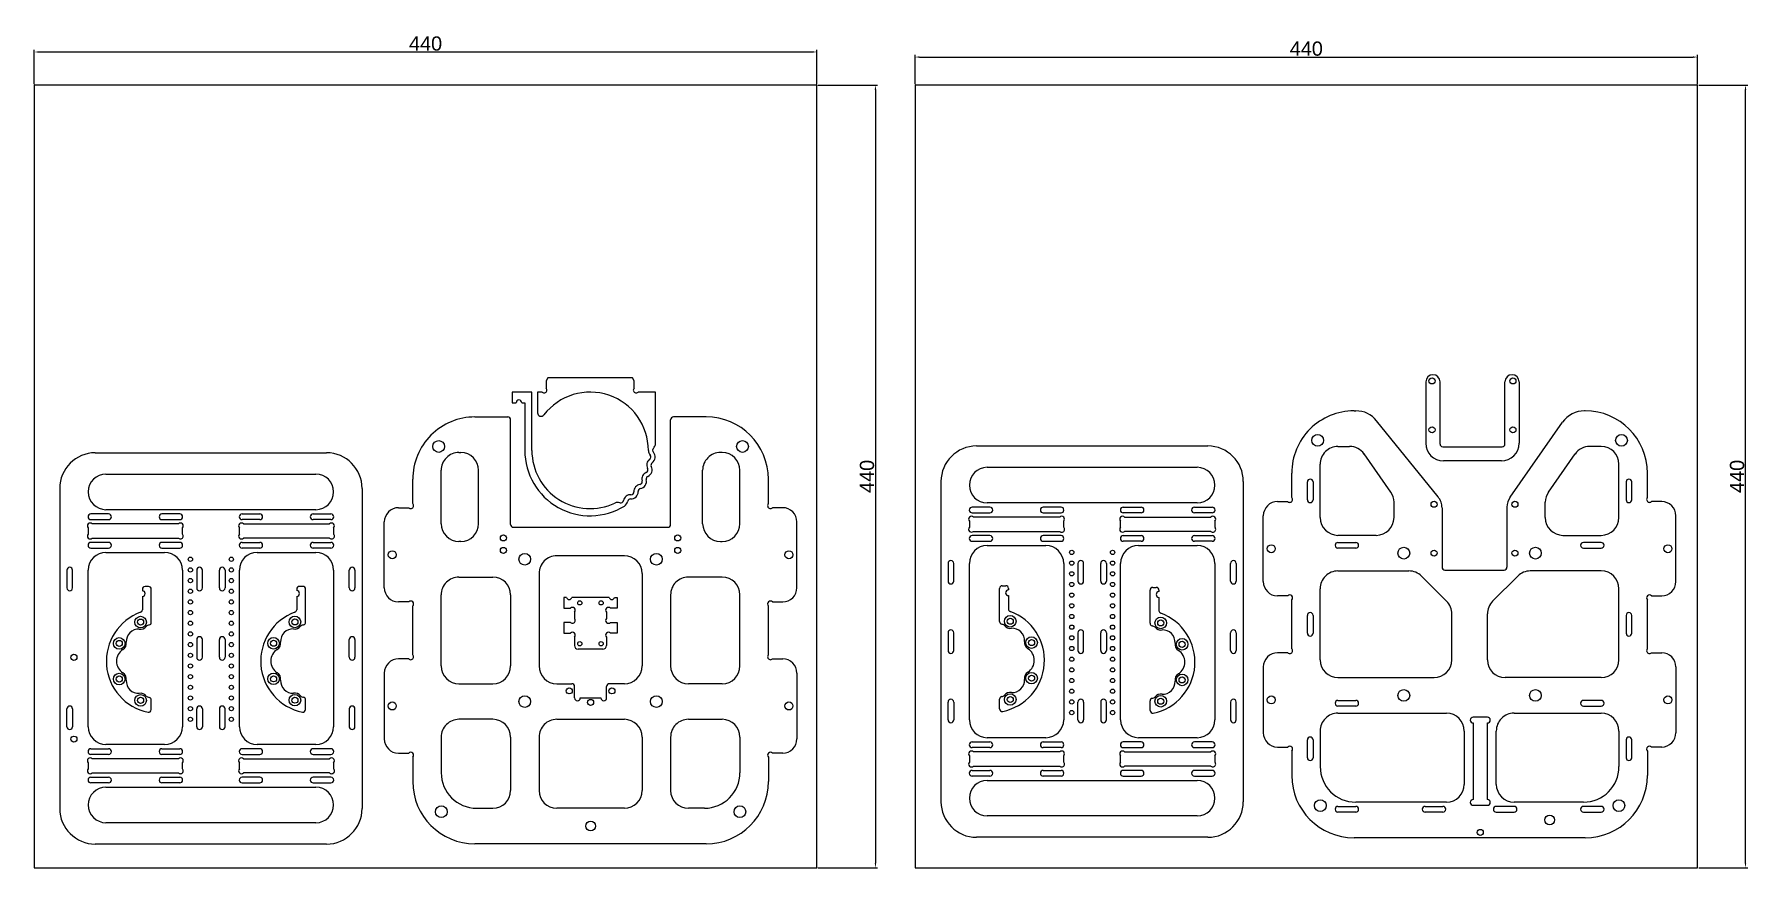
# Model space of a CAD drawing. Header units: millimetres. Extents: x 0 to 963, y 0 to 469.
import ezdxf

# ---------------------------------------------------------------- set-up
doc = ezdxf.new("R2010")
doc.units = ezdxf.units.MM
doc.styles.get("Standard").update_dxf_attribs({"font": 'arial.ttf'})
doc.dimstyles.new('ISO-25', dxfattribs={"dimtxt": 2.5, "dimasz": 2.5, "dimexe": 1.25, "dimexo": 0.625, "dimtad": 1, "dimtxsty": 'Standard', "dimcen": 2.5, "dimadec": 0, "dimazin": 0, "dimtfac": 1, "dimtmove": 0, "dimatfit": 3, "dimfxl": 1, "dimarcsym": 0})

# ---------------------------------------------------------------- blocks, each defined once
blk = doc.blocks.new('Крепление верт движителя^MROV 3 движка MT200 и манипулятор июнь 2022')
at = {"color": 7, "linetype": 'Continuous', "lineweight": 25}
for p, q in [((-15, 14.5), (-15, 8.5)), ((-13.52, 14.5), (-15, 14.5)), ((10.48, 14.5), (-10.48, 14.5)), ((13.52, 14.5), (15, 14.5)), ((15, 14.5), (15, 8.5)), ((-15, 8.5), (-11.26, 8.5)), ((-15, 0.5), (-15, -5.5)), ((-11.26, 0.5), (-15, 0.5)), ((-9, 6.24), (-9, 2.76)), ((9, 6.24), (9, 2.76)), ((15, 8.5), (11.26, 8.5)), ((11.26, 0.5), (15, 0.5)), ((15, 0.5), (15, -5.5)), ((-15, -5.5), (-11.26, -5.5)), ((-9, -7.76), (-9, -12.5)), ((9, -7.76), (9, -12.5)), ((15, -5.5), (11.26, -5.5)), ((7, -14.5), (-7, -14.5))]:
    blk.add_line(p, q, dxfattribs=at)
for centre in [(-6, 11.5), (6, 11.5), (-6, -11.5), (6, -11.5)]:
    blk.add_circle(centre, 1.2, dxfattribs=at)
for centre, radius, start, end in [((-12, 15), 1.6, 198.20996, 341.79004), ((12, 15), 1.6, 198.20996, 341.79004), ((-10.13, 7.37), 1.6, 315, 135), ((-10.13, 1.63), 1.6, 225, 45), ((10.13, 7.37), 1.6, 45, 225), ((10.13, 1.63), 1.6, 135, 315), ((-10.13, -6.63), 1.6, 315, 135), ((10.13, -6.63), 1.6, 45, 225), ((-7, -12.5), 2, 180, 270), ((7, -12.5), 2, 270, 0)]:
    blk.add_arc(centre, radius, start, end, dxfattribs=at)
blk = doc.blocks.new('Крепление поворотной камеры Middle Rov 2.0^верх')
at = {"color": 7, "linetype": 'Continuous', "lineweight": 25}
for p, q in [((-27.2, -4), (-21.82, -4)), ((21.82, -4), (40.5, -4)), ((36.4, -9), (28.9, -9)), ((40.5, -9), (39.6, -9)), ((42, -5.5), (42, -7.5)), ((-18.06, -10.71), (-18.05, -10.74)), ((-10.74, -18.05), (-10.71, -18.06)), ((10.71, -18.06), (10.74, -18.05)), ((18.05, -10.74), (18.06, -10.71))]:
    blk.add_line(p, q, dxfattribs=at)
at = {"color": 7, "linetype": 'Continuous', "lineweight": 25, "flags": 128}
for points in [[(-6.57, -19.95), (-6.57, -19.95), (-6.57, -19.95), (-6.57, -19.95), (-6.57, -19.95), (-6.57, -19.95), (-6.57, -19.95), (-6.57, -19.95), (-6.57, -19.95)], [(6.57, -19.95), (6.57, -19.95), (6.57, -19.95), (6.57, -19.95), (6.57, -19.95), (6.57, -19.95), (6.57, -19.95), (6.57, -19.95), (6.57, -19.95)]]:
    blk.add_lwpolyline(points, dxfattribs=at)
at = {"color": 7, "linetype": 'Continuous', "lineweight": 25}
for centre, radius in [((-22, -10), 3.25), ((-22, -10), 1.7), ((22, -10), 3.25), ((22, -10), 1.7), ((-10, -22), 3.25), ((10, -22), 3.25), ((-10, -22), 1.7), ((10, -22), 1.7)]:
    blk.add_circle(centre, radius, dxfattribs=at)
for centre, radius, start, end in [((-27.2, -5.5), 1.5, 90, 191.43161), ((0, 0), 29.25, 191.43161, 340.03394), ((-21.82, -5.5), 1.5, 14.149, 90), ((0, 0), 21, 194.149, 196.75328), ((-18.67, -5.62), 1.5, 196.75328, 232.7688), ((-22, -10), 4, 349.77308, 52.7688), ((22, -10), 4, 127.2312, 190.22692), ((18.67, -5.62), 1.5, 307.2312, 343.24672), ((0, 0), 21, 343.24672, 345.851), ((21.82, -5.5), 1.5, 90, 165.851), ((28.9, -10.5), 1.5, 90, 160.03394), ((38, -9), 1.6, 0, 180), ((40.5, -5.5), 1.5, 0, 90), ((40.5, -7.5), 1.5, 270, 0), ((-11.14, -11.14), 6.92, 176.68614, 273.31386), ((-10, -22), 4, 30.88517, 100.22692), ((10, -22), 4, 79.77308, 149.11483), ((11.14, -11.14), 6.92, 266.68614, 3.31386), ((0, -15.75), 7.79, 212.59072, 327.40928)]:
    blk.add_arc(centre, radius, start, end, dxfattribs=at)
blk = doc.blocks.new('Крепление поворотной камеры Middle Rov 2.0^низ')
at = {"color": 7, "linetype": 'Continuous', "lineweight": 25}
for p, q in [((-18.05, 10.74), (-18.06, 10.71)), ((-10.71, 18.06), (-10.74, 18.05)), ((10.74, 18.05), (10.71, 18.06)), ((18.06, 10.71), (18.05, 10.74)), ((-27.2, 4), (-21.82, 4)), ((21.82, 4), (40.5, 4)), ((36.4, 9), (28.9, 9)), ((40.5, 9), (39.6, 9)), ((42, 5.5), (42, 7.5))]:
    blk.add_line(p, q, dxfattribs=at)
at = {"color": 7, "linetype": 'Continuous', "lineweight": 25, "flags": 128}
for points in [[(-6.57, 19.95), (-6.57, 19.95), (-6.57, 19.95), (-6.57, 19.95), (-6.57, 19.95), (-6.57, 19.95), (-6.57, 19.95), (-6.57, 19.95), (-6.57, 19.95)], [(6.57, 19.95), (6.57, 19.95), (6.57, 19.95), (6.57, 19.95), (6.57, 19.95), (6.57, 19.95), (6.57, 19.95), (6.57, 19.95), (6.57, 19.95)]]:
    blk.add_lwpolyline(points, dxfattribs=at)
at = {"color": 7, "linetype": 'Continuous', "lineweight": 25}
for centre, radius in [((-10, 22), 3.25), ((-10, 22), 1.7), ((10, 22), 3.25), ((10, 22), 1.7), ((-22, 10), 3.25), ((-22, 10), 1.7), ((22, 10), 3.25), ((22, 10), 1.7)]:
    blk.add_circle(centre, radius, dxfattribs=at)
for centre, radius, start, end in [((0, 0), 29.25, 19.96606, 168.56839), ((-10, 22), 4, 259.77308, 329.11483), ((0, 15.75), 7.79, 32.59072, 147.40928), ((10, 22), 4, 210.88517, 280.22692), ((-22, 10), 4, 307.2312, 10.22692), ((-11.14, 11.14), 6.92, 86.68614, 183.31386), ((11.14, 11.14), 6.92, 356.68614, 93.31386), ((22, 10), 4, 169.77308, 232.7688), ((28.9, 10.5), 1.5, 199.96606, 270), ((-27.2, 5.5), 1.5, 168.56839, 270), ((-21.82, 5.5), 1.5, 270, 345.851), ((0, 0), 21, 163.24672, 165.851), ((-18.67, 5.62), 1.5, 127.2312, 163.24672), ((18.67, 5.62), 1.5, 16.75328, 52.7688), ((0, 0), 21, 14.149, 16.75328), ((21.82, 5.5), 1.5, 194.149, 270), ((38, 9), 1.6, 180, 0), ((40.5, 7.5), 1.5, 0, 90), ((40.5, 5.5), 1.5, 270, 0)]:
    blk.add_arc(centre, radius, start, end, dxfattribs=at)
blk = doc.blocks.new('*D9')
at = {"color": 0, "lineweight": -2, "transparency": 16777216}
for p, q in [((440.63, 440), (474.2, 440)), ((472.95, 437.5), (472.95, 2.5)), ((440.63, 0), (474.2, 0))]:
    blk.add_line(p, q, dxfattribs=at)
at = {"color": 0, "transparency": 16777216}
for points in [[(472.54, 437.5), (473.37, 437.5), (472.95, 440)], [(472.54, 2.5), (473.37, 2.5), (472.95, 0)]]:
    blk.add_solid(points, dxfattribs=at)
at = {"layer": 'Defpoints', "color": 0, "transparency": 16777216}
for p in [(440, 440), (440, 0), (472.95, 0)]:
    blk.add_point(p, dxfattribs=at)
at = {"color": 0, "transparency": 16777216, "insert": (468.24, 220), "char_height": 8, "attachment_point": 5, "rotation": 90}
blk.add_mtext('440', dxfattribs=at)
blk = doc.blocks.new('*D10')
at = {"color": 0, "lineweight": -2, "transparency": 16777216}
for p, q in [((0, 440.62), (0, 459.88)), ((2.5, 458.63), (437.5, 458.63)), ((440, 440.62), (440, 459.88))]:
    blk.add_line(p, q, dxfattribs=at)
at = {"color": 0, "transparency": 16777216}
for points in [[(2.5, 459.05), (2.5, 458.22), (0, 458.63)], [(437.5, 459.05), (437.5, 458.22), (440, 458.63)]]:
    blk.add_solid(points, dxfattribs=at)
at = {"layer": 'Defpoints', "color": 0, "transparency": 16777216}
for p in [(440, 458.63), (0, 440), (440, 440)]:
    blk.add_point(p, dxfattribs=at)
at = {"color": 0, "transparency": 16777216, "insert": (220, 463.34), "char_height": 8, "attachment_point": 5}
blk.add_mtext('440', dxfattribs=at)
blk = doc.blocks.new('*D11')
at = {"color": 0, "lineweight": -2, "transparency": 16777216}
for p, q in [((935.84, 440), (963.42, 440)), ((962.17, 2.5), (962.17, 437.5)), ((935.84, 0), (963.42, 0))]:
    blk.add_line(p, q, dxfattribs=at)
at = {"color": 0, "transparency": 16777216}
for points in [[(961.76, 437.5), (962.59, 437.5), (962.17, 440)], [(961.76, 2.5), (962.59, 2.5), (962.17, 0)]]:
    blk.add_solid(points, dxfattribs=at)
at = {"layer": 'Defpoints', "color": 0, "transparency": 16777216}
for p in [(935.21, 440), (962.17, 440), (935.21, 0)]:
    blk.add_point(p, dxfattribs=at)
at = {"color": 0, "transparency": 16777216, "insert": (957.46, 220), "char_height": 8, "attachment_point": 5, "rotation": 90}
blk.add_mtext('440', dxfattribs=at)
blk = doc.blocks.new('*D12')
at = {"color": 0, "lineweight": -2, "transparency": 16777216}
for p, q in [((495.21, 440.62), (495.21, 457.02)), ((497.71, 455.77), (932.71, 455.77)), ((935.21, 440.62), (935.21, 457.02))]:
    blk.add_line(p, q, dxfattribs=at)
at = {"color": 0, "transparency": 16777216}
for points in [[(497.71, 456.19), (497.71, 455.36), (495.21, 455.77)], [(932.71, 456.19), (932.71, 455.36), (935.21, 455.77)]]:
    blk.add_solid(points, dxfattribs=at)
at = {"layer": 'Defpoints', "color": 0, "transparency": 16777216}
for p in [(935.21, 455.77), (495.21, 440), (935.21, 440)]:
    blk.add_point(p, dxfattribs=at)
at = {"color": 0, "transparency": 16777216, "insert": (715.21, 460.48), "char_height": 8, "attachment_point": 5}
blk.add_mtext('440', dxfattribs=at)
blk = doc.blocks.new('Вертикальная пластина левая')
at = {"color": 7, "linetype": 'Continuous', "lineweight": 25}
for p, q in [((-65, 110), (65, 110)), ((-59, 98), (59, 98)), ((-85, 90), (-85, -90)), ((85, 90), (85, -90)), ((59, 78), (-59, 78)), ((-69, 67.74), (-69, 64.26)), ((-57.5, 75.6), (-67.5, 75.6)), ((-67.5, 72.4), (-57.5, 72.4)), ((-18.26, 70), (-66.74, 70)), ((-17.5, 75.6), (-27.5, 75.6)), ((-27.5, 72.4), (-17.5, 72.4)), ((-16, 64.26), (-16, 67.74)), ((16, 64.26), (16, 67.74)), ((17.5, 75.6), (27.5, 75.6)), ((27.5, 72.4), (17.5, 72.4)), ((18.26, 70), (66.74, 70)), ((57.5, 75.6), (67.5, 75.6)), ((67.5, 72.4), (57.5, 72.4)), ((69, 67.74), (69, 64.26)), ((-57.5, 59.6), (-67.5, 59.6)), ((-66.74, 62), (-18.26, 62)), ((-17.5, 59.6), (-27.5, 59.6)), ((17.5, 59.6), (27.5, 59.6)), ((66.74, 62), (18.26, 62)), ((57.5, 59.6), (67.5, 59.6)), ((-67.5, 56.4), (-57.5, 56.4)), ((-59, 54), (-26, 54)), ((-27.5, 56.4), (-17.5, 56.4)), ((27.5, 56.4), (17.5, 56.4)), ((26, 54), (59, 54)), ((67.5, 56.4), (57.5, 56.4)), ((-81, 44), (-81, 34)), ((-77.8, 34), (-77.8, 44)), ((-69, -44), (-69, 44)), ((-16, 44), (-16, -44)), ((-8, 44), (-8, 34)), ((-4.8, 34), (-4.8, 44)), ((4.8, 34), (4.8, 44)), ((8, 44), (8, 34)), ((16, -44), (16, 44)), ((69, 44), (69, -44)), ((77.8, 34), (77.8, 44)), ((81, 44), (81, 34)), ((-8, 5), (-8, -5)), ((-4.8, -5), (-4.8, 5)), ((4.8, -5), (4.8, 5)), ((8, 5), (8, -5)), ((77.8, -5), (77.8, 5)), ((81, 5), (81, -5)), ((-81, -44), (-81, -34)), ((-77.8, -34), (-77.8, -44)), ((-8, -44), (-8, -34)), ((-4.8, -34), (-4.8, -44)), ((4.8, -34), (4.8, -44)), ((8, -44), (8, -34)), ((77.8, -34), (77.8, -44)), ((81, -44), (81, -34)), ((-67.5, -56.4), (-57.5, -56.4)), ((-26, -54), (-59, -54)), ((-27.5, -56.4), (-17.5, -56.4)), ((27.5, -56.4), (17.5, -56.4)), ((59, -54), (26, -54)), ((67.5, -56.4), (57.5, -56.4)), ((-69, -64.26), (-69, -67.74)), ((-57.5, -59.6), (-67.5, -59.6)), ((-18.26, -62), (-66.74, -62)), ((-17.5, -59.6), (-27.5, -59.6)), ((-16, -67.74), (-16, -64.26)), ((16, -67.74), (16, -64.26)), ((17.5, -59.6), (27.5, -59.6)), ((18.26, -62), (66.74, -62)), ((57.5, -59.6), (67.5, -59.6)), ((69, -64.26), (69, -67.74)), ((-67.5, -72.4), (-57.5, -72.4)), ((-57.5, -75.6), (-67.5, -75.6)), ((-66.74, -70), (-18.26, -70)), ((-27.5, -72.4), (-17.5, -72.4)), ((-17.5, -75.6), (-27.5, -75.6)), ((27.5, -72.4), (17.5, -72.4)), ((17.5, -75.6), (27.5, -75.6)), ((66.74, -70), (18.26, -70)), ((67.5, -72.4), (57.5, -72.4)), ((57.5, -75.6), (67.5, -75.6)), ((-59, -78), (59, -78)), ((59, -98), (-59, -98)), ((65, -110), (-65, -110))]:
    blk.add_line(p, q, dxfattribs=at)
for centre, radius in [((-11.5, 50.13), 1.2), ((11.5, 50.13), 1.2), ((-11.5, 44.13), 1.2), ((-11.5, 38.13), 1.2), ((11.5, 44.13), 1.2), ((11.5, 38.13), 1.2), ((-11.5, 32.13), 1.2), ((11.5, 32.13), 1.2), ((-11.5, 26.13), 1.2), ((-11.5, 20.13), 1.2), ((11.5, 26.13), 1.2), ((11.5, 20.13), 1.2), ((-11.5, 14.13), 1.2), ((11.5, 14.13), 1.2), ((-11.5, 8.13), 1.2), ((-11.5, 2.13), 1.2), ((11.5, 8.13), 1.2), ((11.5, 2.13), 1.2), ((-77, -5), 1.7), ((-11.5, -3.87), 1.2), ((-11.5, -9.87), 1.2), ((11.5, -3.87), 1.2), ((11.5, -9.87), 1.2), ((-11.5, -15.87), 1.2), ((11.5, -15.87), 1.2), ((-11.5, -21.87), 1.2), ((-11.5, -27.87), 1.2), ((11.5, -21.87), 1.2), ((11.5, -27.87), 1.2), ((-11.5, -33.87), 1.2), ((11.5, -33.87), 1.2), ((-11.5, -39.87), 1.2), ((11.5, -39.87), 1.2), ((-77, -51), 1.7)]:
    blk.add_circle(centre, radius, dxfattribs=at)
for centre, radius, start, end in [((-65, 90), 20, 90, 180), ((65, 90), 20, 0, 90), ((-59, 88), 10, 90, 270), ((59, 88), 10, 270, 90), ((-67.87, 68.87), 1.6, 45, 225), ((-67.5, 74), 1.6, 90, 270), ((-57.5, 74), 1.6, 270, 90), ((-27.5, 74), 1.6, 90, 270), ((-17.13, 68.87), 1.6, 315, 135), ((-17.5, 74), 1.6, 270, 90), ((17.13, 68.87), 1.6, 45, 225), ((17.5, 74), 1.6, 90, 270), ((27.5, 74), 1.6, 270, 90), ((57.5, 74), 1.6, 90, 270), ((67.87, 68.87), 1.6, 315, 135), ((67.5, 74), 1.6, 270, 90), ((-67.87, 63.13), 1.6, 135, 315), ((-67.5, 58), 1.6, 90, 270), ((-57.5, 58), 1.6, 270, 90), ((-27.5, 58), 1.6, 90, 270), ((-17.13, 63.13), 1.6, 225, 45), ((-17.5, 58), 1.6, 270, 90), ((17.13, 63.13), 1.6, 135, 315), ((17.5, 58), 1.6, 90, 270), ((27.5, 58), 1.6, 270, 90), ((57.5, 58), 1.6, 90, 270), ((67.87, 63.13), 1.6, 225, 45), ((67.5, 58), 1.6, 270, 90), ((-59, 44), 10, 90, 180), ((-26, 44), 10, 0, 90), ((26, 44), 10, 90, 180), ((59, 44), 10, 0, 90), ((-79.4, 44), 1.6, 0, 180), ((-6.4, 44), 1.6, 0, 180), ((6.4, 44), 1.6, 0, 180), ((79.4, 44), 1.6, 0, 180), ((-79.4, 34), 1.6, 180, 0), ((-6.4, 34), 1.6, 180, 0), ((6.4, 34), 1.6, 180, 0), ((79.4, 34), 1.6, 180, 0), ((-6.4, 5), 1.6, 0, 180), ((6.4, 5), 1.6, 0, 180), ((79.4, 5), 1.6, 0, 180), ((-6.4, -5), 1.6, 180, 0), ((6.4, -5), 1.6, 180, 0), ((79.4, -5), 1.6, 180, 0), ((-79.4, -34), 1.6, 0, 180), ((-6.4, -34), 1.6, 0, 180), ((6.4, -34), 1.6, 0, 180), ((79.4, -34), 1.6, 0, 180), ((-79.4, -44), 1.6, 180, 0), ((-59, -44), 10, 180, 270), ((-26, -44), 10, 270, 0), ((-6.4, -44), 1.6, 180, 0), ((6.4, -44), 1.6, 180, 0), ((26, -44), 10, 180, 270), ((59, -44), 10, 270, 0), ((79.4, -44), 1.6, 180, 0), ((-67.5, -58), 1.6, 90, 270), ((-57.5, -58), 1.6, 270, 90), ((-27.5, -58), 1.6, 90, 270), ((-17.5, -58), 1.6, 270, 90), ((17.5, -58), 1.6, 90, 270), ((27.5, -58), 1.6, 270, 90), ((57.5, -58), 1.6, 90, 270), ((67.5, -58), 1.6, 270, 90), ((-67.87, -63.13), 1.6, 45, 225), ((-17.13, -63.13), 1.6, 315, 135), ((17.13, -63.13), 1.6, 45, 225), ((67.87, -63.13), 1.6, 315, 135), ((-67.87, -68.87), 1.6, 135, 315), ((-67.5, -74), 1.6, 90, 270), ((-57.5, -74), 1.6, 270, 90), ((-27.5, -74), 1.6, 90, 270), ((-17.13, -68.87), 1.6, 225, 45), ((-17.5, -74), 1.6, 270, 90), ((17.13, -68.87), 1.6, 135, 315), ((17.5, -74), 1.6, 90, 270), ((27.5, -74), 1.6, 270, 90), ((57.5, -74), 1.6, 90, 270), ((67.87, -68.87), 1.6, 225, 45), ((67.5, -74), 1.6, 270, 90), ((-59, -88), 10, 90, 270), ((59, -88), 10, 270, 90), ((-65, -90), 20, 180, 270), ((65, -90), 20, 270, 0)]:
    blk.add_arc(centre, radius, start, end, dxfattribs=at)
blk = doc.blocks.new('Вертикальная пластина правая')
at = {"color": 7, "linetype": 'Continuous', "lineweight": 25}
for p, q in [((-65, 110), (65, 110)), ((-59, 98), (59, 98)), ((-85, 90), (-85, -90)), ((85, 90), (85, -90)), ((59, 78), (-59, 78)), ((-69, 67.74), (-69, 64.26)), ((-57.5, 75.6), (-67.5, 75.6)), ((-67.5, 72.4), (-57.5, 72.4)), ((-18.26, 70), (-66.74, 70)), ((-17.5, 75.6), (-27.5, 75.6)), ((-27.5, 72.4), (-17.5, 72.4)), ((-16, 64.26), (-16, 67.74)), ((16, 64.26), (16, 67.74)), ((17.5, 75.6), (27.5, 75.6)), ((27.5, 72.4), (17.5, 72.4)), ((18.26, 70), (66.74, 70)), ((57.5, 75.6), (67.5, 75.6)), ((67.5, 72.4), (57.5, 72.4)), ((69, 67.74), (69, 64.26)), ((-57.5, 59.6), (-67.5, 59.6)), ((-66.74, 62), (-18.26, 62)), ((-17.5, 59.6), (-27.5, 59.6)), ((17.5, 59.6), (27.5, 59.6)), ((66.74, 62), (18.26, 62)), ((57.5, 59.6), (67.5, 59.6)), ((-67.5, 56.4), (-57.5, 56.4)), ((-59, 54), (-26, 54)), ((-27.5, 56.4), (-17.5, 56.4)), ((27.5, 56.4), (17.5, 56.4)), ((26, 54), (59, 54)), ((67.5, 56.4), (57.5, 56.4)), ((-81, 44), (-81, 34)), ((-77.8, 34), (-77.8, 44)), ((-69, -44), (-69, 44)), ((-16, 44), (-16, -44)), ((-8, 44), (-8, 34)), ((-4.8, 34), (-4.8, 44)), ((4.8, 34), (4.8, 44)), ((8, 44), (8, 34)), ((16, -44), (16, 44)), ((69, 44), (69, -44)), ((77.8, 34), (77.8, 44)), ((81, 44), (81, 34)), ((-81, 5), (-81, -5)), ((-77.8, -5), (-77.8, 5)), ((-8, 5), (-8, -5)), ((-4.8, -5), (-4.8, 5)), ((4.8, -5), (4.8, 5)), ((8, 5), (8, -5)), ((77.8, -5), (77.8, 5)), ((81, 5), (81, -5)), ((-81, -44), (-81, -34)), ((-77.8, -34), (-77.8, -44)), ((-8, -44), (-8, -34)), ((-4.8, -34), (-4.8, -44)), ((4.8, -34), (4.8, -44)), ((8, -44), (8, -34)), ((77.8, -34), (77.8, -44)), ((81, -44), (81, -34)), ((-67.5, -56.4), (-57.5, -56.4)), ((-26, -54), (-59, -54)), ((-27.5, -56.4), (-17.5, -56.4)), ((27.5, -56.4), (17.5, -56.4)), ((59, -54), (26, -54)), ((67.5, -56.4), (57.5, -56.4)), ((-69, -64.26), (-69, -67.74)), ((-57.5, -59.6), (-67.5, -59.6)), ((-18.26, -62), (-66.74, -62)), ((-17.5, -59.6), (-27.5, -59.6)), ((-16, -67.74), (-16, -64.26)), ((16, -67.74), (16, -64.26)), ((17.5, -59.6), (27.5, -59.6)), ((18.26, -62), (66.74, -62)), ((57.5, -59.6), (67.5, -59.6)), ((69, -64.26), (69, -67.74)), ((-67.5, -72.4), (-57.5, -72.4)), ((-57.5, -75.6), (-67.5, -75.6)), ((-66.74, -70), (-18.26, -70)), ((-27.5, -72.4), (-17.5, -72.4)), ((-17.5, -75.6), (-27.5, -75.6)), ((27.5, -72.4), (17.5, -72.4)), ((17.5, -75.6), (27.5, -75.6)), ((66.74, -70), (18.26, -70)), ((67.5, -72.4), (57.5, -72.4)), ((57.5, -75.6), (67.5, -75.6)), ((-59, -78), (59, -78)), ((59, -98), (-59, -98)), ((65, -110), (-65, -110))]:
    blk.add_line(p, q, dxfattribs=at)
for centre in [(-11.5, 50.13), (11.5, 50.13), (-11.5, 44.13), (-11.5, 38.13), (11.5, 44.13), (11.5, 38.13), (-11.5, 32.13), (11.5, 32.13), (-11.5, 26.13), (-11.5, 20.13), (11.5, 26.13), (11.5, 20.13), (-11.5, 14.13), (11.5, 14.13), (-11.5, 8.13), (-11.5, 2.13), (11.5, 8.13), (11.5, 2.13), (-11.5, -3.87), (-11.5, -9.87), (11.5, -3.87), (11.5, -9.87), (-11.5, -15.87), (11.5, -15.87), (-11.5, -21.87), (-11.5, -27.87), (11.5, -21.87), (11.5, -27.87), (-11.5, -33.87), (11.5, -33.87), (-11.5, -39.87), (11.5, -39.87)]:
    blk.add_circle(centre, 1.2, dxfattribs=at)
for centre, radius, start, end in [((-65, 90), 20, 90, 180), ((65, 90), 20, 0, 90), ((-59, 88), 10, 90, 270), ((59, 88), 10, 270, 90), ((-67.87, 68.87), 1.6, 45, 225), ((-67.5, 74), 1.6, 90, 270), ((-57.5, 74), 1.6, 270, 90), ((-27.5, 74), 1.6, 90, 270), ((-17.13, 68.87), 1.6, 315, 135), ((-17.5, 74), 1.6, 270, 90), ((17.13, 68.87), 1.6, 45, 225), ((17.5, 74), 1.6, 90, 270), ((27.5, 74), 1.6, 270, 90), ((57.5, 74), 1.6, 90, 270), ((67.87, 68.87), 1.6, 315, 135), ((67.5, 74), 1.6, 270, 90), ((-67.87, 63.13), 1.6, 135, 315), ((-67.5, 58), 1.6, 90, 270), ((-57.5, 58), 1.6, 270, 90), ((-27.5, 58), 1.6, 90, 270), ((-17.13, 63.13), 1.6, 225, 45), ((-17.5, 58), 1.6, 270, 90), ((17.13, 63.13), 1.6, 135, 315), ((17.5, 58), 1.6, 90, 270), ((27.5, 58), 1.6, 270, 90), ((57.5, 58), 1.6, 90, 270), ((67.87, 63.13), 1.6, 225, 45), ((67.5, 58), 1.6, 270, 90), ((-59, 44), 10, 90, 180), ((-26, 44), 10, 0, 90), ((26, 44), 10, 90, 180), ((59, 44), 10, 0, 90), ((-79.4, 44), 1.6, 0, 180), ((-6.4, 44), 1.6, 0, 180), ((6.4, 44), 1.6, 0, 180), ((79.4, 44), 1.6, 0, 180), ((-79.4, 34), 1.6, 180, 0), ((-6.4, 34), 1.6, 180, 0), ((6.4, 34), 1.6, 180, 0), ((79.4, 34), 1.6, 180, 0), ((-79.4, 5), 1.6, 0, 180), ((-6.4, 5), 1.6, 0, 180), ((6.4, 5), 1.6, 0, 180), ((79.4, 5), 1.6, 0, 180), ((-79.4, -5), 1.6, 180, 0), ((-6.4, -5), 1.6, 180, 0), ((6.4, -5), 1.6, 180, 0), ((79.4, -5), 1.6, 180, 0), ((-79.4, -34), 1.6, 0, 180), ((-6.4, -34), 1.6, 0, 180), ((6.4, -34), 1.6, 0, 180), ((79.4, -34), 1.6, 0, 180), ((-79.4, -44), 1.6, 180, 0), ((-59, -44), 10, 180, 270), ((-26, -44), 10, 270, 0), ((-6.4, -44), 1.6, 180, 0), ((6.4, -44), 1.6, 180, 0), ((26, -44), 10, 180, 270), ((59, -44), 10, 270, 0), ((79.4, -44), 1.6, 180, 0), ((-67.5, -58), 1.6, 90, 270), ((-57.5, -58), 1.6, 270, 90), ((-27.5, -58), 1.6, 90, 270), ((-17.5, -58), 1.6, 270, 90), ((17.5, -58), 1.6, 90, 270), ((27.5, -58), 1.6, 270, 90), ((57.5, -58), 1.6, 90, 270), ((67.5, -58), 1.6, 270, 90), ((-67.87, -63.13), 1.6, 45, 225), ((-17.13, -63.13), 1.6, 315, 135), ((17.13, -63.13), 1.6, 45, 225), ((67.87, -63.13), 1.6, 315, 135), ((-67.87, -68.87), 1.6, 135, 315), ((-67.5, -74), 1.6, 90, 270), ((-57.5, -74), 1.6, 270, 90), ((-27.5, -74), 1.6, 90, 270), ((-17.13, -68.87), 1.6, 225, 45), ((-17.5, -74), 1.6, 270, 90), ((17.13, -68.87), 1.6, 135, 315), ((17.5, -74), 1.6, 90, 270), ((27.5, -74), 1.6, 270, 90), ((57.5, -74), 1.6, 90, 270), ((67.87, -68.87), 1.6, 225, 45), ((67.5, -74), 1.6, 270, 90), ((-59, -88), 10, 90, 270), ((59, -88), 10, 270, 90), ((-65, -90), 20, 180, 270), ((65, -90), 20, 270, 0)]:
    blk.add_arc(centre, radius, start, end, dxfattribs=at)
blk = doc.blocks.new('Горизонтальная пластина верхняя')
at = {"color": 7, "linetype": 'Continuous', "lineweight": 25}
for p, q in [((-65, 120), (65, 120)), ((-64, 100), (-55, 100)), ((-19, 100), (19, 100)), ((64, 100), (55, 100)), ((-45, 60), (-45, 90)), ((-29, 60), (-29, 90)), ((29, 60), (29, 90)), ((45, 60), (45, 90)), ((-100, 71.26), (-100, 85)), ((-84, 60), (-84, 80)), ((84, 60), (84, 80)), ((100, 71.26), (100, 85)), ((-108, 69), (-102.26, 69)), ((108, 69), (102.26, 69)), ((-116, 24), (-116, 61)), ((116, 24), (116, 61)), ((-55, 50), (-74, 50)), ((19, 50), (-19, 50)), ((55, 50), (74, 50)), ((-74, 30), (-55, 30)), ((-19, 30), (-10.6, 30)), ((-9, 38), (-9, 31.6)), ((5.8, 38), (-5.8, 38)), ((9, 38), (9, 31.6)), ((19, 30), (10.6, 30)), ((74, 30), (55, 30)), ((-84, 20), (-84, -20)), ((-45, -20), (-45, 20)), ((-29, -32), (-29, 20)), ((29, -32), (29, 20)), ((45, -20), (45, 20)), ((84, 20), (84, -20)), ((-102.26, 16), (-108, 16)), ((-100, 13.74), (-100, -13.74)), ((100, 13.74), (100, -13.74)), ((102.26, 16), (108, 16)), ((-102.26, -16), (-108, -16)), ((102.26, -16), (108, -16)), ((-116, -24), (-116, -61)), ((116, -24), (116, -61)), ((-74, -30), (-55, -30)), ((74, -30), (55, -30)), ((-19, -42), (19, -42)), ((-73, -50), (-74, -50)), ((73, -50), (74, -50)), ((-84, -60), (-84, -90)), ((-63, -60), (-63, -90)), ((-45, -59.6), (-45, -118.4)), ((43.4, -58), (-43.4, -58)), ((45, -59.6), (45, -118.4)), ((63, -60), (63, -90)), ((84, -60), (84, -90)), ((-108, -69), (-102.26, -69)), ((-100, -71.26), (-100, -85)), ((100, -71.26), (100, -85)), ((108, -69), (102.26, -69)), ((-74, -100), (-73, -100)), ((74, -100), (73, -100)), ((-65, -120), (-46.6, -120)), ((65, -120), (46.6, -120))]:
    blk.add_line(p, q, dxfattribs=at)
for centre, radius in [((0, 110), 2.75), ((-83.95, 101.95), 3.3), ((83.95, 101.95), 3.3), ((-111.5, 42.5), 2.25), ((-37, 40), 3.3), ((0, 40.5), 1.7), ((37, 40), 3.3), ((111.5, 42.5), 2.25), ((-12, 34), 1.7), ((12, 34), 1.7), ((-37, -40), 3.3), ((37, -40), 3.3), ((-111.5, -42.5), 2.25), ((-49, -45), 1.7), ((49, -45), 1.7), ((111.5, -42.5), 2.25), ((-49, -52), 1.7), ((49, -52), 1.7), ((-85.41, -103.41), 3.3), ((85.41, -103.41), 3.3)]:
    blk.add_circle(centre, radius, dxfattribs=at)
for centre, radius, start, end in [((-65, 85), 35, 90, 180), ((65, 85), 35, 0, 90), ((-64, 80), 20, 90, 180), ((-55, 90), 10, 0, 90), ((-19, 90), 10, 90, 180), ((19, 90), 10, 0, 90), ((55, 90), 10, 90, 180), ((64, 80), 20, 0, 90), ((-108, 61), 8, 90, 180), ((-101.13, 70.13), 1.6, 225, 45), ((101.13, 70.13), 1.6, 135, 315), ((108, 61), 8, 0, 90), ((-74, 60), 10, 180, 270), ((-55, 60), 10, 270, 0), ((-19, 60), 10, 180, 270), ((19, 60), 10, 270, 0), ((55, 60), 10, 180, 270), ((74, 60), 10, 270, 0), ((-7.4, 38), 1.6, 0, 180), ((7.4, 38), 1.6, 0, 180), ((-74, 20), 10, 90, 180), ((-55, 20), 10, 0, 90), ((-19, 20), 10, 90, 180), ((-10.6, 31.6), 1.6, 270, 0), ((10.6, 31.6), 1.6, 180, 270), ((19, 20), 10, 0, 90), ((55, 20), 10, 90, 180), ((74, 20), 10, 0, 90), ((-108, 24), 8, 180, 270), ((108, 24), 8, 270, 0), ((-101.13, 14.87), 1.6, 315, 135), ((101.13, 14.87), 1.6, 45, 225), ((-108, -24), 8, 90, 180), ((-101.13, -14.87), 1.6, 225, 45), ((101.13, -14.87), 1.6, 135, 315), ((108, -24), 8, 0, 90), ((-74, -20), 10, 180, 270), ((-55, -20), 10, 270, 0), ((55, -20), 10, 180, 270), ((74, -20), 10, 270, 0), ((-19, -32), 10, 180, 270), ((19, -32), 10, 270, 0), ((-74, -60), 10, 90, 180), ((-73, -60), 10, 0, 90), ((73, -60), 10, 90, 180), ((74, -60), 10, 0, 90), ((-108, -61), 8, 180, 270), ((-43.4, -59.6), 1.6, 90, 180), ((43.4, -59.6), 1.6, 0, 90), ((108, -61), 8, 270, 0), ((-101.13, -70.13), 1.6, 315, 135), ((101.13, -70.13), 1.6, 45, 225), ((-65, -85), 35, 180, 270), ((65, -85), 35, 270, 0), ((-74, -90), 10, 180, 270), ((-73, -90), 10, 270, 0), ((73, -90), 10, 180, 270), ((74, -90), 10, 270, 0), ((-46.6, -118.4), 1.6, 270, 0), ((46.6, -118.4), 1.6, 180, 270)]:
    blk.add_arc(centre, radius, start, end, dxfattribs=at)
blk = doc.blocks.new('Хомут блЭ')
at = {"color": 7, "linetype": 'Continuous', "lineweight": 25}
for p, q in [((-31.03, 19.69), (-31.03, 19.69)), ((-25.82, 26.15), (-25.82, 26.15)), ((-25.49, 20.56), (-25.5, 20.55)), ((-20.23, 25.75), (-20.24, 25.75)), ((-34.65, 12.23), (-34.66, 12.23)), ((-29.46, 14.32), (-29.46, 14.31)), ((-36.51, 4.15), (-36.52, 4.15)), ((-31.92, 7.34), (-31.92, 7.34)), ((32.75, 0), (32.75, -32.75)), ((36.75, -26.75), (36.75, 0)), ((-36.75, -3.92), (-36.75, -32.75)), ((29.55, -32.75), (29.55, -21.18)), ((38.4, -26.75), (36.75, -26.75)), ((43.75, -26.75), (41.6, -26.75)), ((43.75, -32.75), (43.75, -26.75)), ((-36.75, -32.75), (-27.01, -32.75)), ((-24.75, -35.01), (-24.75, -39.02)), ((24.75, -39.02), (24.75, -35.01)), ((27.01, -32.75), (29.55, -32.75)), ((32.75, -32.75), (43.75, -32.75)), ((-24.75, -39.02), (-23.75, -40.75)), ((-23.75, -40.75), (23.75, -40.75)), ((23.75, -40.75), (24.75, -39.02))]:
    blk.add_line(p, q, dxfattribs=at)
for centre, radius, start, end in [((-17.2, 27.87), 4, 121.68388, 169.43053), ((0, 0), 36.75, 0, 121.68388), ((-17.2, 27.87), 1.6, 73.93722, 169.43053), ((-15.65, 33.25), 4, 253.93722, 295.20775), ((0, 0), 32.75, 0, 115.20775), ((-27.65, 17.55), 4, 147.60388, 195.35053), ((-27.65, 17.55), 4, 99.84947, 147.59612), ((-28.61, 23.07), 1.6, 279.84947, 2.39053), ((-28.61, 23.06), 4, 279.85722, 321.12775), ((-23.01, 23.3), 4, 134.64388, 182.39053), ((-23.01, 23.3), 4, 86.88947, 134.63612), ((-28.61, 23.07), 4, 321.12, 2.39053), ((-23.01, 23.3), 1.6, 86.89722, 182.39053), ((-22.71, 28.89), 4, 266.89722, 308.16775), ((-22.71, 28.9), 1.6, 266.88947, 349.43053), ((-22.71, 28.9), 4, 308.16, 349.43053), ((-30.88, 10.9), 4, 160.56388, 208.31053), ((-30.88, 10.9), 4, 112.80947, 160.55612), ((-30.88, 10.9), 1.6, 112.81722, 208.31053), ((-33.05, 16.06), 1.6, 292.80947, 15.35053), ((-35.81, 8.24), 4, 347.04, 28.31053), ((-33.06, 16.06), 4, 292.81722, 334.08775), ((-33.05, 16.06), 4, 334.08, 15.35053), ((-27.65, 17.55), 1.6, 99.85722, 195.35053), ((-32.54, 3.69), 4, 173.52388, 221.27053), ((-32.54, 3.7), 4, 125.76947, 173.51612), ((-36.75, 0), 1.6, 315.58469, 41.27053), ((-35.81, 8.24), 1.6, 305.76947, 28.31053), ((-32.54, 3.69), 1.6, 125.77722, 221.27053), ((-36.75, 0), 4, 0, 41.27053), ((-35.81, 8.24), 4, 305.77722, 347.04775), ((0, 0), 32.75, 180, 322.44849), ((-32.75, -3.92), 4, 135.58469, 180), ((27.55, -21.18), 2, 0, 142.44849), ((40, -26.75), 1.6, 180, 0), ((-25.88, -33.88), 1.6, 315, 135), ((25.88, -33.88), 1.6, 45, 225)]:
    blk.add_arc(centre, radius, start, end, dxfattribs=at)
blk = doc.blocks.new('Горизонтальная пластина нижняя с MG03')
at = {"color": 7, "linetype": 'Continuous', "lineweight": 25}
for p, q in [((-65, 120), (65, 120)), ((-64, 105.6), (-74, 105.6)), ((-74, 102.4), (-64, 102.4)), ((-64, 100), (-25, 100)), ((-15, 105.6), (-25, 105.6)), ((-25, 102.4), (-15, 102.4)), ((-2, 101.75), (-10, 101.75)), ((-10, 98.55), (-10, 55.45)), ((-2, 55.45), (-2, 98.55)), ((13, 100), (64, 100)), ((15, 105.6), (25, 105.6)), ((25, 102.4), (15, 102.4)), ((64, 105.6), (74, 105.6)), ((74, 102.4), (64, 102.4)), ((-15, 90), (-15, 60)), ((3, 60), (3, 90)), ((-100, 71.26), (-100, 85)), ((-84, 60), (-84, 80)), ((84, 60), (84, 80)), ((100, 71.26), (100, 85)), ((-108, 69), (-102.26, 69)), ((-91.2, 75), (-91.2, 65)), ((-88, 65), (-88, 75)), ((88, 65), (88, 75)), ((91.2, 75), (91.2, 65)), ((108, 69), (102.26, 69)), ((-116, 24), (-116, 61)), ((116, 24), (116, 61)), ((-25, 50), (-74, 50)), ((-10, 52.25), (-2, 52.25)), ((74, 50), (13, 50)), ((-64, 46), (-74, 46)), ((-74, 42.8), (-64, 42.8)), ((64, 46), (74, 46)), ((74, 42.8), (64, 42.8)), ((-74, 30), (-20, 30)), ((74, 30), (20, 30)), ((-84, 20), (-84, -20)), ((-10, 20), (-10, -5.86)), ((10, 20), (10, -5.86)), ((84, 20), (84, -20)), ((-102.26, 16), (-108, 16)), ((-100, 13.74), (-100, -13.74)), ((100, 13.74), (100, -13.74)), ((102.26, 16), (108, 16)), ((-91.2, 5), (-91.2, -5)), ((-88, -5), (-88, 5)), ((88, -5), (88, 5)), ((91.2, 5), (91.2, -5)), ((-102.26, -16), (-108, -16)), ((-12.93, -12.93), (-27.07, -27.07)), ((12.93, -12.93), (27.07, -27.07)), ((102.26, -16), (108, -16)), ((-116, -24), (-116, -61)), ((116, -24), (116, -61)), ((-74, -30), (-34.14, -30)), ((-21, -65.77), (-21, -32.1)), ((13.9, -30.5), (-19.4, -30.5)), ((15.5, -65.38), (15.5, -32.1)), ((74, -30), (34.14, -30)), ((-64, -42.8), (-74, -42.8)), ((-74, -46), (-64, -46)), ((64, -42.8), (74, -42.8)), ((74, -46), (64, -46)), ((-52.5, -50), (-74, -50)), ((52.5, -50), (74, -50)), ((-84, -60), (-84, -90)), ((-42.5, -60), (-42.5, -68.58)), ((42.5, -60), (42.5, -68.58)), ((84, -60), (84, -90)), ((-108, -69), (-102.26, -69)), ((-100, -71.26), (-100, -85)), ((-91.2, -70), (-91.2, -80)), ((-88, -80), (-88, -70)), ((-44.31, -74.31), (-59.31, -95.74)), ((-22.81, -71.5), (-52.29, -113.6)), ((17.72, -71.67), (52.26, -114.43)), ((44.31, -74.31), (59.31, -95.74)), ((88, -80), (88, -70)), ((91.2, -70), (91.2, -80)), ((100, -71.26), (100, -85)), ((108, -69), (102.26, -69)), ((-74, -100), (-67.5, -100)), ((74, -100), (67.5, -100)), ((-65, -120), (-64.58, -120)), ((65, -120), (63.93, -120))]:
    blk.add_line(p, q, dxfattribs=at)
for centre, radius in [((-6, 117), 1.7), ((-45, 110), 2.75), ((-83.95, 101.95), 3.3), ((83.95, 101.95), 3.3), ((-111.5, 42.5), 2.25), ((-37, 40), 3.3), ((37, 40), 3.3), ((111.5, 42.5), 2.25), ((-37, -40), 3.3), ((-25.5, -40), 1.7), ((20, -40), 1.7), ((37, -40), 3.3), ((-111.5, -42.5), 2.25), ((111.5, -42.5), 2.25), ((-25.5, -67.5), 1.7), ((20, -67.5), 1.7), ((-85.41, -103.41), 3.3), ((85.41, -103.41), 3.3)]:
    blk.add_circle(centre, radius, dxfattribs=at)
for centre, radius, start, end in [((-65, 85), 35, 90, 180), ((65, 85), 35, 0, 90), ((-64, 80), 20, 90, 180), ((-74, 104), 1.6, 90, 270), ((-64, 104), 1.6, 270, 90), ((-25, 104), 1.6, 90, 270), ((-25, 90), 10, 0, 90), ((-15, 104), 1.6, 270, 90), ((-10, 100.15), 1.6, 90, 270), ((-2, 100.15), 1.6, 270, 90), ((13, 90), 10, 90, 180), ((15, 104), 1.6, 90, 270), ((25, 104), 1.6, 270, 90), ((64, 104), 1.6, 90, 270), ((64, 80), 20, 0, 90), ((74, 104), 1.6, 270, 90), ((-108, 61), 8, 90, 180), ((-101.13, 70.13), 1.6, 225, 45), ((-89.6, 75), 1.6, 0, 180), ((89.6, 75), 1.6, 0, 180), ((101.13, 70.13), 1.6, 135, 315), ((108, 61), 8, 0, 90), ((-89.6, 65), 1.6, 180, 0), ((-74, 60), 10, 180, 270), ((-25, 60), 10, 270, 0), ((13, 60), 10, 180, 270), ((74, 60), 10, 270, 0), ((89.6, 65), 1.6, 180, 0), ((-10, 53.85), 1.6, 90, 270), ((-2, 53.85), 1.6, 270, 90), ((-74, 44.4), 1.6, 90, 270), ((-64, 44.4), 1.6, 270, 90), ((64, 44.4), 1.6, 90, 270), ((74, 44.4), 1.6, 270, 90), ((-74, 20), 10, 90, 180), ((-20, 20), 10, 0, 90), ((20, 20), 10, 90, 180), ((74, 20), 10, 0, 90), ((-108, 24), 8, 180, 270), ((108, 24), 8, 270, 0), ((-101.13, 14.87), 1.6, 315, 135), ((101.13, 14.87), 1.6, 45, 225), ((-89.6, 5), 1.6, 0, 180), ((89.6, 5), 1.6, 0, 180), ((-89.6, -5), 1.6, 180, 0), ((-20, -5.86), 10, 315, 0), ((20, -5.86), 10, 180, 225), ((89.6, -5), 1.6, 180, 0), ((-108, -24), 8, 90, 180), ((-101.13, -14.87), 1.6, 225, 45), ((101.13, -14.87), 1.6, 135, 315), ((108, -24), 8, 0, 90), ((-74, -20), 10, 180, 270), ((-34.14, -20), 10, 270, 315), ((34.14, -20), 10, 225, 270), ((74, -20), 10, 270, 0), ((-19.4, -32.1), 1.6, 90, 180), ((13.9, -32.1), 1.6, 0, 90), ((-74, -44.4), 1.6, 90, 270), ((-64, -44.4), 1.6, 270, 90), ((64, -44.4), 1.6, 90, 270), ((74, -44.4), 1.6, 270, 90), ((-74, -60), 10, 90, 180), ((-52.5, -60), 10, 0, 90), ((52.5, -60), 10, 90, 180), ((74, -60), 10, 0, 90), ((-108, -61), 8, 180, 270), ((-31, -65.77), 10, 325, 0), ((25.5, -65.38), 10, 180, 218.93403), ((108, -61), 8, 270, 0), ((-101.13, -70.13), 1.6, 315, 135), ((-89.6, -70), 1.6, 0, 180), ((-52.5, -68.58), 10, 325, 0), ((52.5, -68.58), 10, 180, 215), ((89.6, -70), 1.6, 0, 180), ((101.13, -70.13), 1.6, 45, 225), ((-65, -85), 35, 180, 270), ((-89.6, -80), 1.6, 180, 0), ((65, -85), 35, 270, 0), ((89.6, -80), 1.6, 180, 0), ((-74, -90), 10, 180, 270), ((-67.5, -90), 10, 270, 325), ((67.5, -90), 10, 215, 270), ((74, -90), 10, 270, 0), ((-64.58, -105), 15, 270, 325), ((63.93, -105), 15, 218.93403, 270)]:
    blk.add_arc(centre, radius, start, end, dxfattribs=at)
blk = doc.blocks.new('Проставка MG03')
at = {"color": 7, "linetype": 'Continuous', "lineweight": 25}
for p, q in [((-26.25, 44.5), (-26.25, 10)), ((-18.25, 9.5), (-18.25, 44.5)), ((18.25, 9.5), (18.25, 44.5)), ((26.25, 44.5), (26.25, 10)), ((-16.75, 8), (16.75, 8)), ((16.25, 0), (-16.25, 0))]:
    blk.add_line(p, q, dxfattribs=at)
for centre in [(-22.75, 45), (22.75, 45), (-22.75, 17.5), (22.75, 17.5)]:
    blk.add_circle(centre, 1.7, dxfattribs=at)
for centre, radius, start, end in [((-22.25, 44.5), 4, 0, 180), ((22.25, 44.5), 4, 0, 180), ((-16.25, 10), 10, 180, 270), ((16.25, 10), 10, 270, 0), ((-16.75, 9.5), 1.5, 180, 270), ((16.75, 9.5), 1.5, 270, 0)]:
    blk.add_arc(centre, radius, start, end, dxfattribs=at)

msp = doc.modelspace()

# ---------------------------------------------------------------- linework, layer by layer
for points in [[(0, 0), (440, 0), (440, 440), (0, 440)], [(495.213, 0), (935.213, 0), (935.213, 440), (495.213, 440)]]:
    msp.add_lwpolyline(points, close=True)

# ---------------------------------------------------------------- block references
for name, p, rotation in [('Хомут блЭ', (312.538, 234.637), 180), ('Горизонтальная пластина верхняя', (312.803, 133.433), 180), ('Горизонтальная пластина нижняя с MG03', (807.041, 136.871), 180), ('Крепление поворотной камеры Middle Rov 2.0^низ', (69.777, 116.103), 90), ('Крепление поворотной камеры Middle Rov 2.0^низ', (156.551, 116.185), 90), ('Крепление поворотной камеры Middle Rov 2.0^верх', (538.751, 116.57), 90), ('Крепление поворотной камеры Middle Rov 2.0^верх', (623.382, 115.61), 90)]:
    msp.add_blockref(name, p, dxfattribs=dict(rotation=rotation))
for name, p in [('Проставка MG03', (808.653, 228.698)), ('Вертикальная пластина левая', (99.314, 123.301)), ('Вертикальная пластина правая', (594.816, 127.121)), ('Крепление верт движителя^MROV 3 движка MT200 и манипулятор июнь 2022', (312.741, 137.418))]:
    msp.add_blockref(name, p)

# ---------------------------------------------------------------- dimensions: what is measured, and where the dimension line sits
for base, p1, p2, picture, middle in [((440, 458.633), (0, 440), (440, 440), '*D10', (220, 463.342)), ((935.213, 455.775), (495.213, 440), (935.213, 440), '*D12', (715.213, 460.484))]:
    dim = msp.add_linear_dim(base=base, p1=p1, p2=p2, dimstyle='ISO-25', override={"dimtxt": 8})
    dim.commit()
    dim.dimension.update_dxf_attribs({"geometry": picture, "text_midpoint": middle})
for base, p1, p2, picture, middle in [((472.953, 0), (440, 440), (440, 0), '*D9', (468.243, 220)), ((962.172, 440), (935.213, 0), (935.213, 440), '*D11', (957.463, 220))]:
    dim = msp.add_linear_dim(base=base, p1=p1, p2=p2, angle=90, dimstyle='ISO-25', override={"dimtxt": 8})
    dim.commit()
    dim.dimension.update_dxf_attribs({"geometry": picture, "text_midpoint": middle})

doc.saveas('drawing.dxf')
